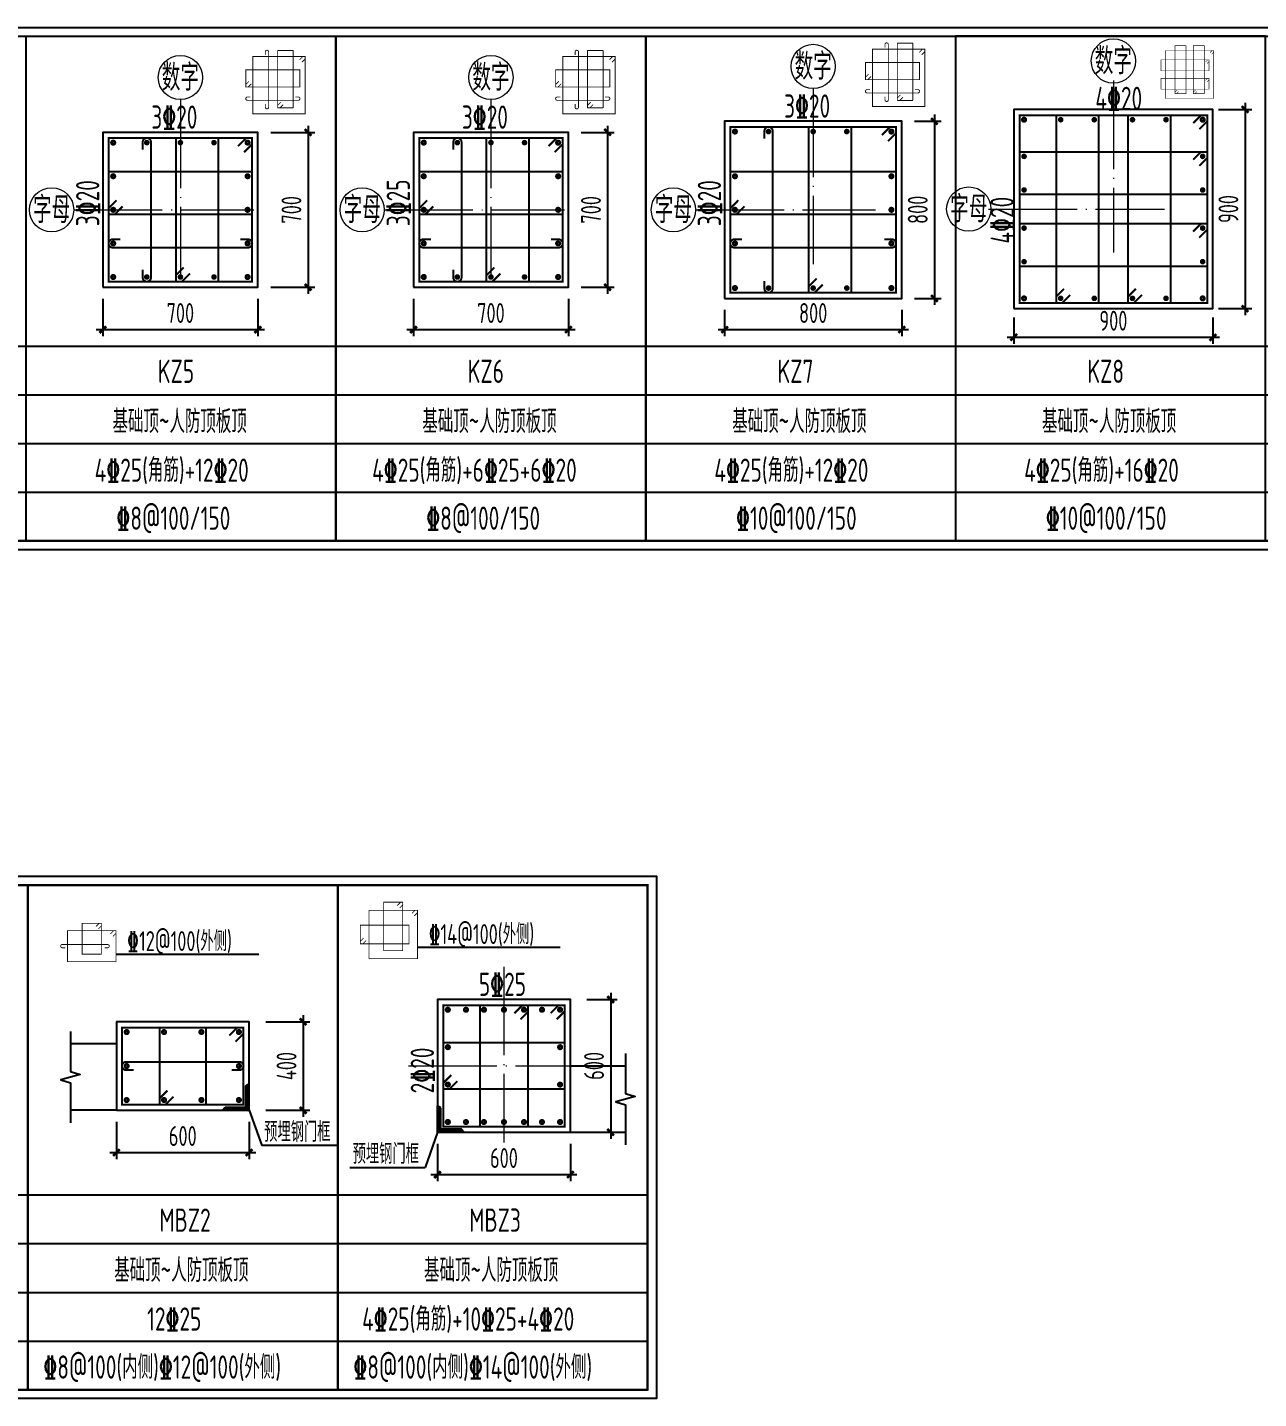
# Model space of a CAD drawing. Extents: x -502255 to 1362592, y -400300 to 332622.
# Drawn here: x 423475 to 451290, y -32394 to -1418 of the extents above; entities that cross this region are included whole.
import ezdxf
from ezdxf.enums import TextEntityAlignment as Align

# ---------------------------------------------------------------- set-up
doc = ezdxf.new("R2010")
doc.units = 0
doc.header["$LTSCALE"] = 1000
doc.header["$MEASUREMENT"] = 0
doc.linetypes.add('DOTE', pattern=[2.42, 2, -0.2, 0.02, -0.2])
doc.layers.add('AXIS_DE_NUM', color=7, linetype='Continuous', lineweight=13)
for name, color, linetype in [('COLU_DE', 7, 'Continuous'), ('COLU_DE_REIN', 1, 'Continuous'), ('DIM', 3, 'Continuous'), ('DOTE', 26, 'DOTE'), ('TAB', 7, 'Continuous'), ('TAB_TEXE', 7, 'Continuous'), ('THIN', 7, 'Continuous'), ('WALL', 2, 'Continuous')]:
    doc.layers.add(name, color=color, linetype=linetype)
doc.styles.add('TSSD_Axis', font='complex.shx', dxfattribs={"width": 0.7, "bigfont": 'hztxt.shx'})
doc.styles.add('TSSD_Dimension', font='tssdeng.shx', dxfattribs={"width": 0.7, "bigfont": 'Tssdchn.shx'})
doc.styles.add('TSSD_Label', font='tssdeng2.shx', dxfattribs={"width": 0.7, "bigfont": 'tssdchn.shx'})
doc.dimstyles.new('TSSD_30_150', dxfattribs={"dimtxt": 450, "dimasz": 150, "dimexe": 150, "dimexo": 375, "dimgap": 150, "dimtad": 1, "dimdec": 0, "dimlfac": 0.2, "dimzin": 0, "dimdsep": 46, "dimtxsty": 'TSSD_Dimension', "dimblk": 'ARCHTICK', "dimblk1": 'ARCHTICK', "dimblk2": 'ARCHTICK', "dimcen": 0, "dimdle": 150, "dimclrt": 7, "dimadec": 0, "dimazin": 0, "dimtfac": 1, "dimtdec": 0, "dimtix": 1, "dimtmove": 2, "dimatfit": 3, "dimfxl": 1, "dimtolj": 1, "dimtzin": 0, "dimarcsym": 0})

# ---------------------------------------------------------------- blocks, each defined once
blk = doc.blocks.new('_ArchTick')
at = {"color": 0, "linetype": 'ByBlock', "const_width": 0.4}
blk.add_lwpolyline([(-0.5, -0.5), (0.5, 0.5)], dxfattribs=at)
blk = doc.blocks.new('*D1607')
at = {"layer": 'Defpoints', "color": 0, "transparency": 16777216}
for p in [(428596, -3788), (428596, -7288), (429815, -7288)]:
    blk.add_point(p, dxfattribs=at)
at = {"layer": 'DIM', "color": 0, "lineweight": -2, "transparency": 16777216}
for p, q in [((429815, -3638), (429815, -7438)), ((428971, -3788), (429965, -3788)), ((428971, -7288), (429965, -7288))]:
    blk.add_line(p, q, dxfattribs=at)
at = {"layer": 'DIM', "color": 0, "lineweight": -2, "transparency": 16777216, "xscale": 150, "yscale": 150, "zscale": 150}
for p, rotation in [((429815, -3788), 90), ((429815, -7288), 270)]:
    blk.add_blockref('_ArchTick', p, dxfattribs=dict(at, rotation=rotation))
at = {"layer": 'DIM', "color": 7, "transparency": 16777216, "insert": (429440, -5538), "char_height": 450, "attachment_point": 5, "rotation": 90, "style": 'TSSD_Dimension'}
blk.add_mtext('\\A1;700', dxfattribs=at)
blk = doc.blocks.new('*D1608')
at = {"layer": 'Defpoints', "color": 0, "transparency": 16777216}
for p in [(425180, -7171), (428680, -7171), (428680, -8245)]:
    blk.add_point(p, dxfattribs=at)
at = {"layer": 'DIM', "color": 0, "lineweight": -2, "transparency": 16777216}
for p, q in [((425180, -7546), (425180, -8395)), ((428680, -7546), (428680, -8395)), ((425030, -8245), (428830, -8245))]:
    blk.add_line(p, q, dxfattribs=at)
at = {"layer": 'DIM', "color": 0, "lineweight": -2, "transparency": 16777216, "xscale": 150, "yscale": 150, "zscale": 150, "rotation": 180}
blk.add_blockref('_ArchTick', (425180, -8245), dxfattribs=at)
at = {"layer": 'DIM', "color": 0, "lineweight": -2, "transparency": 16777216, "xscale": 150, "yscale": 150, "zscale": 150}
blk.add_blockref('_ArchTick', (428680, -8245), dxfattribs=at)
at = {"layer": 'DIM', "color": 7, "transparency": 16777216, "insert": (426930, -7870), "char_height": 450, "attachment_point": 5, "style": 'TSSD_Dimension'}
blk.add_mtext('\\A1;700', dxfattribs=at)
blk = doc.blocks.new('*D1609')
at = {"layer": 'Defpoints', "color": 0, "transparency": 16777216}
for p in [(435612, -3788), (435612, -7288), (436582, -7288)]:
    blk.add_point(p, dxfattribs=at)
at = {"layer": 'DIM', "color": 0, "lineweight": -2, "transparency": 16777216}
for p, q in [((436582, -3638), (436582, -7438)), ((435987, -3788), (436732, -3788)), ((435987, -7288), (436732, -7288))]:
    blk.add_line(p, q, dxfattribs=at)
at = {"layer": 'DIM', "color": 0, "lineweight": -2, "transparency": 16777216, "xscale": 150, "yscale": 150, "zscale": 150}
for p, rotation in [((436582, -3788), 90), ((436582, -7288), 270)]:
    blk.add_blockref('_ArchTick', p, dxfattribs=dict(at, rotation=rotation))
at = {"layer": 'DIM', "color": 7, "transparency": 16777216, "insert": (436207, -5538), "char_height": 450, "attachment_point": 5, "rotation": 90, "style": 'TSSD_Dimension'}
blk.add_mtext('\\A1;700', dxfattribs=at)
blk = doc.blocks.new('*D1610')
at = {"layer": 'Defpoints', "color": 0, "transparency": 16777216}
for p in [(432197, -7171), (435697, -7171), (435697, -8245)]:
    blk.add_point(p, dxfattribs=at)
at = {"layer": 'DIM', "color": 0, "lineweight": -2, "transparency": 16777216}
for p, q in [((432197, -7546), (432197, -8395)), ((435697, -7546), (435697, -8395)), ((432047, -8245), (435847, -8245))]:
    blk.add_line(p, q, dxfattribs=at)
at = {"layer": 'DIM', "color": 0, "lineweight": -2, "transparency": 16777216, "xscale": 150, "yscale": 150, "zscale": 150, "rotation": 180}
blk.add_blockref('_ArchTick', (432197, -8245), dxfattribs=at)
at = {"layer": 'DIM', "color": 0, "lineweight": -2, "transparency": 16777216, "xscale": 150, "yscale": 150, "zscale": 150}
blk.add_blockref('_ArchTick', (435697, -8245), dxfattribs=at)
at = {"layer": 'DIM', "color": 7, "transparency": 16777216, "insert": (433947, -7870), "char_height": 450, "attachment_point": 5, "style": 'TSSD_Dimension'}
blk.add_mtext('\\A1;700', dxfattribs=at)
blk = doc.blocks.new('*D1611')
at = {"layer": 'Defpoints', "color": 0, "transparency": 16777216}
for p in [(443142, -3538), (443142, -7538), (443965, -7538)]:
    blk.add_point(p, dxfattribs=at)
at = {"layer": 'DIM', "color": 0, "lineweight": -2, "transparency": 16777216}
for p, q in [((443965, -3388), (443965, -7688)), ((443517, -3538), (444115, -3538)), ((443517, -7538), (444115, -7538))]:
    blk.add_line(p, q, dxfattribs=at)
at = {"layer": 'DIM', "color": 0, "lineweight": -2, "transparency": 16777216, "xscale": 150, "yscale": 150, "zscale": 150}
for p, rotation in [((443965, -3538), 90), ((443965, -7538), 270)]:
    blk.add_blockref('_ArchTick', p, dxfattribs=dict(at, rotation=rotation))
at = {"layer": 'DIM', "color": 7, "transparency": 16777216, "insert": (443590, -5538), "char_height": 450, "attachment_point": 5, "rotation": 90, "style": 'TSSD_Dimension'}
blk.add_mtext('\\A1;800', dxfattribs=at)
blk = doc.blocks.new('*D1612')
at = {"layer": 'Defpoints', "color": 0, "transparency": 16777216}
for p in [(439227, -7421), (443227, -7421), (443227, -8245)]:
    blk.add_point(p, dxfattribs=at)
at = {"layer": 'DIM', "color": 0, "lineweight": -2, "transparency": 16777216}
for p, q in [((439227, -7796), (439227, -8395)), ((443227, -7796), (443227, -8395)), ((439077, -8245), (443377, -8245))]:
    blk.add_line(p, q, dxfattribs=at)
at = {"layer": 'DIM', "color": 0, "lineweight": -2, "transparency": 16777216, "xscale": 150, "yscale": 150, "zscale": 150, "rotation": 180}
blk.add_blockref('_ArchTick', (439227, -8245), dxfattribs=at)
at = {"layer": 'DIM', "color": 0, "lineweight": -2, "transparency": 16777216, "xscale": 150, "yscale": 150, "zscale": 150}
blk.add_blockref('_ArchTick', (443227, -8245), dxfattribs=at)
at = {"layer": 'DIM', "color": 7, "transparency": 16777216, "insert": (441227, -7870), "char_height": 450, "attachment_point": 5, "style": 'TSSD_Dimension'}
blk.add_mtext('\\A1;800', dxfattribs=at)
blk = doc.blocks.new('*D1613')
at = {"layer": 'Defpoints', "color": 0, "transparency": 16777216}
for p in [(450008, -3271), (450008, -7771), (450984, -7771)]:
    blk.add_point(p, dxfattribs=at)
at = {"layer": 'DIM', "color": 0, "lineweight": -2, "transparency": 16777216}
for p, q in [((450383, -3271), (451134, -3271)), ((450984, -3121), (450984, -7921)), ((450383, -7771), (451134, -7771))]:
    blk.add_line(p, q, dxfattribs=at)
at = {"layer": 'DIM', "color": 0, "lineweight": -2, "transparency": 16777216, "xscale": 150, "yscale": 150, "zscale": 150}
for p, rotation in [((450984, -3271), 90), ((450984, -7771), 270)]:
    blk.add_blockref('_ArchTick', p, dxfattribs=dict(at, rotation=rotation))
at = {"layer": 'DIM', "color": 7, "transparency": 16777216, "insert": (450609, -5521), "char_height": 450, "attachment_point": 5, "rotation": 90, "style": 'TSSD_Dimension'}
blk.add_mtext('\\A1;900', dxfattribs=at)
blk = doc.blocks.new('*D1614')
at = {"layer": 'Defpoints', "color": 0, "transparency": 16777216}
for p in [(445759, -7596), (450259, -7596), (450259, -8419)]:
    blk.add_point(p, dxfattribs=at)
at = {"layer": 'DIM', "color": 0, "lineweight": -2, "transparency": 16777216}
for p, q in [((445759, -7971), (445759, -8569)), ((450259, -7971), (450259, -8569)), ((445609, -8419), (450409, -8419))]:
    blk.add_line(p, q, dxfattribs=at)
at = {"layer": 'DIM', "color": 0, "lineweight": -2, "transparency": 16777216, "xscale": 150, "yscale": 150, "zscale": 150, "rotation": 180}
blk.add_blockref('_ArchTick', (445759, -8419), dxfattribs=at)
at = {"layer": 'DIM', "color": 0, "lineweight": -2, "transparency": 16777216, "xscale": 150, "yscale": 150, "zscale": 150}
blk.add_blockref('_ArchTick', (450259, -8419), dxfattribs=at)
at = {"layer": 'DIM', "color": 7, "transparency": 16777216, "insert": (448009, -8044), "char_height": 450, "attachment_point": 5, "style": 'TSSD_Dimension'}
blk.add_mtext('\\A1;900', dxfattribs=at)
blk = doc.blocks.new('ts_axno')
at = {"color": 0, "linetype": 'ByBlock', "lineweight": -2}
blk.add_circle((0, 0), 0.5, dxfattribs=at)
at = {"color": 0, "linetype": 'ByBlock', "lineweight": -2, "style": 'TSSD_Axis', "width": 0.7}
blk.add_attdef('A', text='', height=0.6, dxfattribs=at).set_placement((0, 0), align=Align.MIDDLE_CENTER)
blk = doc.blocks.new('*D1634')
at = {"layer": 'Defpoints', "color": 0, "transparency": 16777216}
for p in [(428484, -23882), (428484, -25882), (429704, -25882)]:
    blk.add_point(p, dxfattribs=at)
at = {"layer": 'DIM', "color": 0, "lineweight": -2, "transparency": 16777216}
for p, q in [((429704, -23732), (429704, -26032)), ((428859, -23882), (429854, -23882)), ((428859, -25882), (429854, -25882))]:
    blk.add_line(p, q, dxfattribs=at)
at = {"layer": 'DIM', "color": 0, "lineweight": -2, "transparency": 16777216, "xscale": 150, "yscale": 150, "zscale": 150}
for p, rotation in [((429704, -23882), 90), ((429704, -25882), 270)]:
    blk.add_blockref('_ArchTick', p, dxfattribs=dict(at, rotation=rotation))
at = {"layer": 'DIM', "color": 7, "transparency": 16777216, "insert": (429329, -24882), "char_height": 450, "attachment_point": 5, "rotation": 90, "style": 'TSSD_Dimension'}
blk.add_mtext('\\A1;400', dxfattribs=at)
blk = doc.blocks.new('*D1635')
at = {"layer": 'Defpoints', "color": 0, "transparency": 16777216}
for p in [(425484, -25765), (428484, -25765), (428484, -26838)]:
    blk.add_point(p, dxfattribs=at)
at = {"layer": 'DIM', "color": 0, "lineweight": -2, "transparency": 16777216}
for p, q in [((425484, -26140), (425484, -26988)), ((428484, -26140), (428484, -26988)), ((425334, -26838), (428634, -26838))]:
    blk.add_line(p, q, dxfattribs=at)
at = {"layer": 'DIM', "color": 0, "lineweight": -2, "transparency": 16777216, "xscale": 150, "yscale": 150, "zscale": 150, "rotation": 180}
blk.add_blockref('_ArchTick', (425484, -26838), dxfattribs=at)
at = {"layer": 'DIM', "color": 0, "lineweight": -2, "transparency": 16777216, "xscale": 150, "yscale": 150, "zscale": 150}
blk.add_blockref('_ArchTick', (428484, -26838), dxfattribs=at)
at = {"layer": 'DIM', "color": 7, "transparency": 16777216, "insert": (426984, -26463), "char_height": 450, "attachment_point": 5, "style": 'TSSD_Dimension'}
blk.add_mtext('\\A1;600', dxfattribs=at)
blk = doc.blocks.new('mbjg')
at = {"layer": 'WALL'}
h = blk.add_hatch(dxfattribs=at)
h.set_pattern_fill('ANSI31', color=256, scale=177.992209, style=0)
h.set_pattern_definition([(45, (182039.926, 545654.064), (-15.73243726, 15.73243726), [])])
h.paths.add_polyline_path([(240754, -178366), (240154, -178366), (240214, -178437), (240682, -178437), (240682, -178916), (240754, -178966)])
for p, q in [((240154, -178366), (240214, -178437)), ((240154, -178366), (240754, -178366)), ((240754, -178366), (240754, -178966)), ((240214, -178437), (240682, -178437)), ((240682, -178437), (240682, -178916)), ((240682, -178916), (240754, -178966))]:
    blk.add_line(p, q, dxfattribs=at)
blk = doc.blocks.new('*D1636')
at = {"layer": 'Defpoints', "color": 0, "transparency": 16777216}
for p in [(435741, -23378), (435741, -26378), (436652, -26378)]:
    blk.add_point(p, dxfattribs=at)
at = {"layer": 'DIM', "color": 0, "lineweight": -2, "transparency": 16777216}
for p, q in [((436652, -23228), (436652, -26528)), ((436116, -23378), (436802, -23378)), ((436116, -26378), (436802, -26378))]:
    blk.add_line(p, q, dxfattribs=at)
at = {"layer": 'DIM', "color": 0, "lineweight": -2, "transparency": 16777216, "xscale": 150, "yscale": 150, "zscale": 150}
for p, rotation in [((436652, -23378), 90), ((436652, -26378), 270)]:
    blk.add_blockref('_ArchTick', p, dxfattribs=dict(at, rotation=rotation))
at = {"layer": 'DIM', "color": 7, "transparency": 16777216, "insert": (436277, -24878), "char_height": 450, "attachment_point": 5, "rotation": 90, "style": 'TSSD_Dimension'}
blk.add_mtext('\\A1;600', dxfattribs=at)
blk = doc.blocks.new('*D1637')
at = {"layer": 'Defpoints', "color": 0, "transparency": 16777216}
for p in [(432741, -26262), (435741, -26262), (435741, -27335)]:
    blk.add_point(p, dxfattribs=at)
at = {"layer": 'DIM', "color": 0, "lineweight": -2, "transparency": 16777216}
for p, q in [((432741, -26637), (432741, -27485)), ((435741, -26637), (435741, -27485)), ((432591, -27335), (435891, -27335))]:
    blk.add_line(p, q, dxfattribs=at)
at = {"layer": 'DIM', "color": 0, "lineweight": -2, "transparency": 16777216, "xscale": 150, "yscale": 150, "zscale": 150, "rotation": 180}
blk.add_blockref('_ArchTick', (432741, -27335), dxfattribs=at)
at = {"layer": 'DIM', "color": 0, "lineweight": -2, "transparency": 16777216, "xscale": 150, "yscale": 150, "zscale": 150}
blk.add_blockref('_ArchTick', (435741, -27335), dxfattribs=at)
at = {"layer": 'DIM', "color": 7, "transparency": 16777216, "insert": (434241, -26960), "char_height": 450, "attachment_point": 5, "style": 'TSSD_Dimension'}
blk.add_mtext('\\A1;600', dxfattribs=at)

msp = doc.modelspace()

# ---------------------------------------------------------------- linework, layer by layer
for p, q in [((425484.4, -24381.7), (424447.5, -24381.7)), ((435741.2, -24878.4), (436987.7, -24878.4)), ((425484.4, -25881.7), (424447.5, -25881.7)), ((435741.2, -26378.4), (436987.7, -26378.4))]:
    msp.add_line(p, q)
at = {"layer": 'COLU_DE'}
for points in [[(445758.9, -7770.5), (450258.9, -7770.5), (450258.9, -3270.5), (445758.9, -3270.5)], [(439226.9, -7538.2), (443226.9, -7538.2), (443226.9, -3538.2), (439226.9, -3538.2)], [(425180.4, -7288.2), (428680.4, -7288.2), (428680.4, -3788.2), (425180.4, -3788.2)], [(432197, -7288.2), (435697, -7288.2), (435697, -3788.2), (432197, -3788.2)], [(432741.2, -26378.4), (435741.2, -26378.4), (435741.2, -23378.4), (432741.2, -23378.4)], [(425484.4, -25881.7), (428484.4, -25881.7), (428484.4, -23881.7), (425484.4, -23881.7)]]:
    msp.add_lwpolyline(points, close=True, dxfattribs=at)
at = {"layer": 'COLU_DE_REIN'}
for points, const_width in [([(442924.3, -2954.8), (442924.3, -1804.2, 1), (442849.4, -1804.2), (442849.4, -1873.3)], 20), ([(428924.3, -3120.8), (428924.3, -1970.2, 1), (428849.4, -1970.2), (428849.4, -2039.3)], 20), ([(435924.3, -3120.8), (435924.3, -1970.2, 1), (435849.4, -1970.2), (435849.4, -2039.3)], 20), ([(428606, -3064), (428444.6, -3064, -1), (428444.6, -2989.2), (428513.7, -2989.2)], 20), ([(428543.8, -3064), (429594.6, -3064, 1), (429594.6, -2989.2), (429525.5, -2989.2)], 20), ([(428924.3, -3058.6), (428924.3, -3219.9, -1), (428849.4, -3219.9), (428849.4, -3150.8)], 20), ([(435606, -3064), (435444.6, -3064, -1), (435444.6, -2989.2), (435513.7, -2989.2)], 20), ([(435543.8, -3064), (436594.6, -3064, 1), (436594.6, -2989.2), (436525.5, -2989.2)], 20), ([(435924.3, -3058.6), (435924.3, -3219.9, -1), (435849.4, -3219.9), (435849.4, -3150.8)], 20), ([(442606, -2898.1), (442444.6, -2898.1, -1), (442444.6, -2823.2), (442513.7, -2823.2)], 20), ([(442543.8, -2898.1), (443594.6, -2898.1, 1), (443594.6, -2823.2), (443525.5, -2823.2)], 20), ([(442924.3, -2892.6), (442924.3, -3054, -1), (442849.4, -3054), (442849.4, -2984.9)], 20), ([(440125.4, -7143.9), (440125.4, -7316.7, 1), (440312.6, -7316.7), (440312.6, -3759.8, 1), (440125.4, -3759.8), (440125.4, -3932.6)], 45), ([(426078.9, -6893.9), (426078.9, -7066.7, 1), (426266.1, -7066.7), (426266.1, -4009.8, 1), (426078.9, -4009.8), (426078.9, -4182.6)], 45), ([(433095.4, -6893.9), (433095.4, -7066.7, 1), (433282.6, -7066.7), (433282.6, -4009.8, 1), (433095.4, -4009.8), (433095.4, -4182.6)], 45), ([(428286, -6204.8), (428458.8, -6204.8, -1), (428458.8, -6392), (425401.9, -6392, -1), (425401.9, -6204.8), (425574.7, -6204.8)], 45), ([(435302.6, -6204.8), (435475.4, -6204.8, -1), (435475.4, -6392), (432418.5, -6392, -1), (432418.5, -6204.8), (432591.3, -6204.8)], 45), ([(442832.6, -6204.8), (443005.4, -6204.8, -1), (443005.4, -6392), (439448.5, -6392, -1), (439448.5, -6204.8), (439621.3, -6204.8)], 45), ([(425217, -22210.6), (425286.1, -22210.6, 1), (425286.1, -22135.7), (424263.2, -22135.7, 1), (424263.2, -22210.6), (424332.3, -22210.6)], 18), ([(428090.3, -24974.1), (428263.1, -24974.1, 1), (428263.1, -24786.9), (425705.8, -24786.9, 1), (425705.8, -24974.1), (425878.6, -24974.1)], 45)]:
    msp.add_lwpolyline(points, format="xyb", dxfattribs=dict(at, const_width=const_width))
for points, const_width in [([(443127.1, -3068.3), (443127.1, -1772.3)], 20), ([(443480.2, -1772.3), (443127.1, -1772.3)], 20), ([(443480.2, -3068.3), (443480.2, -1772.3)], 20), ([(449402.3, -1827.8), (449402.3, -2913.3), (449648.8, -2913.3), (449648.8, -1827.8), (449402.3, -1827.8)], 11.5), ([(450063.6, -1827.8), (449817.1, -1827.8), (449817.1, -2913.3), (450063.6, -2913.3), (450063.6, -1827.8)], 11.5), ([(429127.1, -3234.2), (429127.1, -1938.2)], 20), ([(429480.2, -1938.2), (429127.1, -1938.2)], 20), ([(429480.2, -3234.2), (429480.2, -1938.2)], 20), ([(429696.7, -2074.5), (429624.8, -2146.5)], 20), ([(429679.9, -2201.7), (429751.9, -2129.7)], 20), ([(436127.1, -3234.2), (436127.1, -1938.2)], 20), ([(436480.2, -1938.2), (436127.1, -1938.2)], 20), ([(436480.2, -3234.2), (436480.2, -1938.2)], 20), ([(436696.7, -2074.5), (436624.8, -2146.5)], 20), ([(436679.9, -2201.7), (436751.9, -2129.7)], 20), ([(443696.7, -1908.6), (443624.8, -1980.6)], 20), ([(443679.9, -2035.7), (443751.9, -1963.7)], 20), ([(450171.5, -2397.9), (449086.1, -2397.9), (449086.1, -2151.4), (450171.5, -2151.4), (450171.5, -2403.7)], 11.5), ([(450090.1, -2197.2), (450136.2, -2151.1)], 11.5), ([(450240.6, -1939.4), (450194.6, -1985.4)], 11.5), ([(450229.9, -2020.7), (450275.9, -1974.7)], 11.5), ([(442479.5, -2470.3), (442407.5, -2542.3)], 20), ([(450171.5, -2186.4), (450125.4, -2232.5)], 11.5), ([(428479.5, -2636.2), (428407.5, -2708.2)], 20), ([(428462.7, -2763.4), (428534.7, -2691.4)], 20), ([(435479.5, -2636.2), (435407.5, -2708.2)], 20), ([(435462.7, -2763.4), (435534.7, -2691.4)], 20), ([(442462.7, -2597.4), (442534.7, -2525.5)], 20), ([(450148.1, -2812.8), (450171.5, -2812.8), (450171.5, -2566.3), (449086.1, -2566.3), (449086.1, -2812.8), (450171.5, -2812.8)], 11.5), ([(450090.1, -2612.1), (450136.2, -2566)], 11.5), ([(450171.5, -2601.3), (450125.4, -2647.4)], 11.5), ([(429198.6, -3107.1), (429126.6, -3179.1)], 20), ([(436198.6, -3107.1), (436126.6, -3179.1)], 20), ([(443198.6, -2941.2), (443126.6, -3013.1)], 20), ([(443480.2, -3068.3), (443127.1, -3068.3)], 20), ([(443181.8, -3068.3), (443253.8, -2996.3)], 20), ([(449448, -2831.9), (449402, -2878)], 11.5), ([(449437.3, -2913.3), (449483.3, -2867.2)], 11.5), ([(449862.9, -2831.9), (449816.8, -2878)], 11.5), ([(449852.1, -2913.3), (449898.2, -2867.2)], 11.5), ([(429480.2, -3234.2), (429127.1, -3234.2)], 20), ([(429181.8, -3234.2), (429253.8, -3162.3)], 20), ([(436480.2, -3234.2), (436127.1, -3234.2)], 20), ([(436181.8, -3234.2), (436253.8, -3162.3)], 20), ([(446717.1, -7640.5), (446717.1, -3400.5)], 45), ([(446717.1, -3400.5), (447680, -3400.5)], 45), ([(447680, -7640.5), (447680, -3400.5)], 45), ([(448337.7, -7640.5), (448337.7, -3400.5)], 45), ([(449300.6, -7640.5), (449300.6, -3400.5)], 45), ([(449992.1, -3400.5), (449812.1, -3580.5)], 45), ([(441125, -7408.2), (441125, -3668.2)], 45), ([(442087.9, -7408.2), (442087.9, -3668.2)], 45), ([(442960.1, -3668.2), (442780.2, -3848.2)], 45), ([(449950, -3718.4), (450130, -3538.4)], 45), ([(426828.4, -7158.2), (426828.4, -3918.2)], 45), ([(427791.4, -7158.2), (427791.4, -3918.2)], 45), ([(428413.6, -3918.2), (428233.6, -4098.2)], 45), ([(433845, -7158.2), (433845, -3918.2)], 45), ([(434807.9, -7158.2), (434807.9, -3918.2)], 45), ([(435430.2, -3918.2), (435250.2, -4098.2)], 45), ([(442918.1, -3986.1), (443098, -3806.1)], 45), ([(428371.5, -4236.1), (428551.5, -4056.1)], 45), ([(435388.1, -4236.1), (435568.1, -4056.1)], 45), ([(450128.9, -4228.8), (445888.9, -4228.8)], 45), ([(445888.9, -4228.8), (445888.9, -5191.7)], 45), ([(449811, -4407.6), (449991, -4227.7)], 45), ([(450128.9, -4365.5), (449948.9, -4545.5)], 45), ([(428550.4, -4677.1), (428550.4, -4677.1), (425310.4, -4677.1), (425310.4, -4677.1)], 45), ([(426266.1, -5413.2), (426266.1, -4763.2)], 45), ([(435567, -4677.1), (435567, -4677.1), (432327, -4677.1), (432327, -4677.1)], 45), ([(433282.6, -5413.2), (433282.6, -4763.2)], 45), ([(443096.9, -4677.1), (443096.9, -4677.1), (439356.9, -4677.1), (439356.9, -4677.1)], 45), ([(440312.6, -5413.2), (440312.6, -4763.2)], 45), ([(450128.9, -5191.7), (445888.9, -5191.7)], 45), ([(425489.3, -5322.5), (425309.3, -5502.5)], 45), ([(425447.2, -5640.4), (425627.1, -5460.4)], 45), ([(432505.8, -5322.5), (432325.8, -5502.5)], 45), ([(432463.7, -5640.4), (432643.7, -5460.4)], 45), ([(439535.8, -5322.5), (439355.8, -5502.5)], 45), ([(439493.7, -5640.4), (439673.7, -5460.4)], 45), ([(428550.4, -5640.4), (428550.4, -5640.4), (425310.4, -5640.4), (425310.4, -5640.4)], 45), ([(435567, -5640.4), (435567, -5640.4), (432327, -5640.4), (432327, -5640.4)], 45), ([(443096.9, -5640.4), (443096.9, -5640.4), (439356.9, -5640.4), (439356.9, -5640.4)], 45), ([(450128.9, -5849.4), (445888.9, -5849.4)], 45), ([(449811, -6028.2), (449991, -5848.2)], 45), ([(450128.9, -5986.1), (449948.9, -6166.1)], 45), ([(450128.9, -6812.3), (445888.9, -6812.3)], 45), ([(427007.3, -6840.4), (426827.3, -7020.3)], 45), ([(426965.2, -7158.2), (427145.2, -6978.2)], 45), ([(434023.9, -6840.4), (433843.9, -7020.3)], 45), ([(433981.8, -7158.2), (434161.8, -6978.2)], 45), ([(441303.8, -7090.4), (441123.9, -7270.3)], 45), ([(441261.7, -7408.2), (441441.7, -7228.2)], 45), ([(446896, -7322.7), (446716, -7502.6)], 45), ([(448516.6, -7322.7), (448336.6, -7502.6)], 45), ([(446853.9, -7640.5), (447033.9, -7460.5)], 45), ([(448474.5, -7640.5), (448654.4, -7460.5)], 45), ([(431521.6, -22276.6), (431521.6, -21180.6), (431954.5, -21180.6), (431954.5, -22276.6), (431521.6, -22276.6), (431521.6, -22256.9)], 18), ([(431905.1, -21180.6), (431833.2, -21252.6)], 18), ([(431888.3, -21307.7), (431960.3, -21235.7)], 18), ([(432231.3, -21362.1), (432159.4, -21434.1)], 18), ([(424711.7, -22353.5), (424711.7, -21657.5), (425144.6, -21657.5), (425144.6, -22353.5), (424711.7, -22353.5)], 18), ([(425095.2, -21657.5), (425023.2, -21729.5)], 18), ([(432214.5, -21489.3), (432286.5, -21417.3)], 18), ([(425078.4, -21784.6), (425150.4, -21712.6)], 18), ([(425421.4, -21825.6), (425349.4, -21897.6)], 18), ([(425404.6, -21952.7), (425476.6, -21880.8)], 18), ([(431069.4, -21992.7), (430997.4, -22064.7)], 18), ([(431569.2, -21700.1), (430997.8, -21700.1), (430997.8, -22119.9), (432093.8, -22119.9), (432093.8, -21729.8), (432093.8, -21700.1), (431569.2, -21700.1)], 18), ([(431052.5, -22119.9), (431124.5, -22047.9)], 18), ([(433700, -26248.4), (433700, -23508.4)], 45), ([(434658.9, -23508.4), (434478.9, -23688.4)], 45), ([(434782.3, -26248.4), (434782.3, -23508.4)], 45), ([(435474.4, -23508.4), (435294.4, -23688.4)], 45), ([(434616.8, -23826.3), (434796.8, -23646.3)], 45), ([(435432.3, -23826.3), (435612.3, -23646.3)], 45), ([(426459.4, -25751.7), (426459.4, -24011.7)], 45), ([(427508.3, -25751.7), (427508.3, -24011.7)], 45), ([(428217.6, -24011.7), (428037.7, -24191.6)], 45), ([(428175.5, -24329.5), (428355.5, -24149.6)], 45), ([(435611.2, -24353.4), (435611.2, -24353.4), (432871.2, -24353.4), (432871.2, -24353.4)], 45), ([(433050, -25084.9), (432870, -25264.9)], 45), ([(435611.2, -25402.7), (435611.2, -25402.7), (432871.2, -25402.7), (432871.2, -25402.7)], 45), ([(433007.9, -25402.7), (433187.9, -25222.8)], 45), ([(426638.3, -25433.8), (426458.3, -25613.8)], 45), ([(426596.2, -25751.7), (426776.2, -25571.7)], 45)]:
    msp.add_lwpolyline(points, dxfattribs=dict(at, const_width=const_width))
for points, const_width in [([(428569, -3370.5), (429751.5, -3370.5), (429751.5, -2074.5), (428569, -2074.5)], 20), ([(435569, -3370.5), (436751.5, -3370.5), (436751.5, -2074.5), (435569, -2074.5)], 20), ([(442569, -3204.6), (443751.5, -3204.6), (443751.5, -1908.6), (442569, -1908.6)], 20), ([(449190.2, -3024.8), (450275.7, -3024.8), (450275.7, -1939.4), (449190.2, -1939.4)], 11.5), ([(428408, -2378.1), (429631.3, -2378.1), (429631.3, -2763.4), (428408, -2763.4)], 20), ([(435408, -2378.1), (436631.3, -2378.1), (436631.3, -2763.4), (435408, -2763.4)], 20), ([(442408, -2212.2), (443631.3, -2212.2), (443631.3, -2597.4), (442408, -2597.4)], 20), ([(445888.9, -7640.5), (450128.9, -7640.5), (450128.9, -3400.5), (445888.9, -3400.5)], 45), ([(439356.9, -7408.2), (443096.9, -7408.2), (443096.9, -3668.2), (439356.9, -3668.2)], 45), ([(425310.4, -7158.2), (428550.4, -7158.2), (428550.4, -3918.2), (425310.4, -3918.2)], 45), ([(432327, -7158.2), (435567, -7158.2), (435567, -3918.2), (432327, -3918.2)], 45), ([(431190.1, -22458.1), (432286.1, -22458.1), (432286.1, -21362.1), (431190.1, -21362.1)], 18), ([(424380.1, -22521.6), (425476.1, -22521.6), (425476.1, -21825.6), (424380.1, -21825.6)], 18), ([(432871.2, -26248.4), (435611.2, -26248.4), (435611.2, -23508.4), (432871.2, -23508.4)], 45), ([(425614.4, -25751.7), (428354.4, -25751.7), (428354.4, -24011.7), (425614.4, -24011.7)], 45)]:
    msp.add_lwpolyline(points, close=True, dxfattribs=dict(at, const_width=const_width))
for points, const_width in [([(439427.2, -3770.4, 1), (439490.5, -3770.4, 1)], 75), ([(440186.2, -3770.4, 1), (440249.6, -3770.4, 1)], 63.4), ([(441195.2, -3770.4, 1), (441258.6, -3770.4, 1)], 63.4), ([(441954.3, -3770.4, 1), (442017.6, -3770.4, 1)], 63.4), ([(443026.7, -3770.4, -1), (442963.3, -3770.4, -1)], 75), ([(445959.1, -3502.7, 1), (446022.5, -3502.7, 1)], 75), ([(446850.7, -3502.7, -1), (446787.4, -3502.7, -1)], 63.4), ([(447609.8, -3502.7, -1), (447546.4, -3502.7, -1)], 63.4), ([(448408, -3502.7, 1), (448471.3, -3502.7, 1)], 63.4), ([(449167, -3502.7, 1), (449230.4, -3502.7, 1)], 63.4), ([(450058.6, -3502.7, -1), (449995.2, -3502.7, -1)], 75), ([(425380.7, -4020.4, 1), (425444, -4020.4, 1)], 75), ([(426139.7, -4020.4, 1), (426203, -4020.4, 1)], 63.4), ([(426898.7, -4020.4, 1), (426962.1, -4020.4, 1)], 63.4), ([(427657.7, -4020.4, 1), (427721.1, -4020.4, 1)], 63.4), ([(428480.1, -4020.4, -1), (428416.8, -4020.4, -1)], 75), ([(432397.2, -4020.4, 1), (432460.6, -4020.4, 1)], 75), ([(433156.3, -4020.4, 1), (433219.6, -4020.4, 1)], 63.4), ([(433915.3, -4020.4, 1), (433978.6, -4020.4, 1)], 63.4), ([(434674.3, -4020.4, 1), (434737.7, -4020.4, 1)], 63.4), ([(435496.7, -4020.4, -1), (435433.3, -4020.4, -1)], 75), ([(445991, -4362.4, 1), (445991, -4299, 1)], 63.4), ([(450026.7, -4362.4, -1), (450026.7, -4299, -1)], 63.4), ([(425380.7, -4779.3, 1), (425444, -4779.3, 1)], 75), ([(428480.1, -4779.3, -1), (428416.8, -4779.3, -1)], 75), ([(432397.2, -4779.3, 1), (432460.6, -4779.3, 1)], 75), ([(435496.7, -4779.3, -1), (435433.3, -4779.3, -1)], 75), ([(439427.2, -4779.3, 1), (439490.5, -4779.3, 1)], 75), ([(443026.7, -4779.3, -1), (442963.3, -4779.3, -1)], 75), ([(445991, -5121.4, 1), (445991, -5058.1, 1)], 63.4), ([(450026.7, -5121.4, -1), (450026.7, -5058.1, -1)], 63.4), ([(425380.7, -5538.2, 1), (425444, -5538.2, 1)], 75), ([(428480.1, -5538.2, -1), (428416.8, -5538.2, -1)], 75), ([(432397.2, -5538.2, 1), (432460.6, -5538.2, 1)], 75), ([(435496.7, -5538.2, -1), (435433.3, -5538.2, -1)], 75), ([(439427.2, -5538.2, 1), (439490.5, -5538.2, 1)], 75), ([(443026.7, -5538.2, -1), (442963.3, -5538.2, -1)], 75), ([(445991, -5919.6, -1), (445991, -5983, -1)], 63.4), ([(450026.7, -5919.6, 1), (450026.7, -5983, 1)], 63.4), ([(425380.7, -6297.1, 1), (425444, -6297.1, 1)], 75), ([(428480.1, -6297.1, -1), (428416.8, -6297.1, -1)], 75), ([(432397.2, -6297.1, 1), (432460.6, -6297.1, 1)], 75), ([(435496.7, -6297.1, -1), (435433.3, -6297.1, -1)], 75), ([(439427.2, -6297.1, 1), (439490.5, -6297.1, 1)], 75), ([(443026.7, -6297.1, -1), (442963.3, -6297.1, -1)], 75), ([(445991, -6678.6, -1), (445991, -6742, -1)], 63.4), ([(450026.7, -6678.6, 1), (450026.7, -6742, 1)], 63.4), ([(425380.7, -7056.1, -1), (425444, -7056.1, -1)], 75), ([(426139.7, -7056.1, -1), (426203, -7056.1, -1)], 63.4), ([(426898.7, -7056.1, -1), (426962.1, -7056.1, -1)], 63.4), ([(427657.7, -7056.1, -1), (427721.1, -7056.1, -1)], 63.4), ([(428480.1, -7056.1, 1), (428416.8, -7056.1, 1)], 75), ([(432397.2, -7056.1, -1), (432460.6, -7056.1, -1)], 75), ([(433156.3, -7056.1, -1), (433219.6, -7056.1, -1)], 63.4), ([(433915.3, -7056.1, -1), (433978.6, -7056.1, -1)], 63.4), ([(434674.3, -7056.1, -1), (434737.7, -7056.1, -1)], 63.4), ([(435496.7, -7056.1, 1), (435433.3, -7056.1, 1)], 75), ([(439427.2, -7306.1, -1), (439490.5, -7306.1, -1)], 75), ([(440186.2, -7306.1, -1), (440249.6, -7306.1, -1)], 63.4), ([(441195.2, -7306.1, -1), (441258.6, -7306.1, -1)], 63.4), ([(441954.3, -7306.1, -1), (442017.6, -7306.1, -1)], 63.4), ([(443026.7, -7306.1, 1), (442963.3, -7306.1, 1)], 75), ([(445959.1, -7538.4, -1), (446022.5, -7538.4, -1)], 75), ([(446850.7, -7538.4, 1), (446787.4, -7538.4, 1)], 63.4), ([(447609.8, -7538.4, 1), (447546.4, -7538.4, 1)], 63.4), ([(448408, -7538.4, -1), (448471.3, -7538.4, -1)], 63.4), ([(449167, -7538.4, -1), (449230.4, -7538.4, -1)], 63.4), ([(450058.6, -7538.4, 1), (449995.2, -7538.4, 1)], 75), ([(432941.4, -23610.6, 1), (433004.8, -23610.6, 1)], 75), ([(433350.8, -23610.6, 1), (433414.2, -23610.6, 1)], 75), ([(433820.3, -23610.6, -1), (433756.9, -23610.6, -1)], 75), ([(434209.5, -23610.6, 1), (434272.8, -23610.6, 1)], 75), ([(434662, -23610.6, 1), (434725.4, -23610.6, 1)], 75), ([(435131.5, -23610.6, -1), (435068.1, -23610.6, -1)], 75), ([(435540.9, -23610.6, -1), (435477.5, -23610.6, -1)], 75), ([(425684.7, -24113.8, 1), (425748, -24113.8, 1)], 75), ([(426529.7, -24113.8, 1), (426593, -24113.8, 1)], 75), ([(427374.7, -24113.8, 1), (427438, -24113.8, 1)], 75), ([(428284.1, -24113.8, -1), (428220.8, -24113.8, -1)], 75), ([(432941.4, -24455.6, 1), (433004.8, -24455.6, 1)], 75), ([(435540.9, -24455.6, -1), (435477.5, -24455.6, -1)], 75), ([(425684.7, -24881.7, 1), (425748, -24881.7, 1)], 75), ([(428284.1, -24881.7, -1), (428220.8, -24881.7, -1)], 75), ([(432941.4, -25300.6, 1), (433004.8, -25300.6, 1)], 75), ([(435540.9, -25300.6, -1), (435477.5, -25300.6, -1)], 75), ([(425684.7, -25649.5, -1), (425748, -25649.5, -1)], 75), ([(426529.7, -25649.5, -1), (426593, -25649.5, -1)], 75), ([(427374.7, -25649.5, -1), (427438, -25649.5, -1)], 75), ([(428284.1, -25649.5, 1), (428220.8, -25649.5, 1)], 75), ([(432941.4, -26146.3, -1), (433004.8, -26146.3, -1)], 75), ([(433350.8, -26146.3, -1), (433414.2, -26146.3, -1)], 75), ([(433820.3, -26146.3, 1), (433756.9, -26146.3, 1)], 75), ([(434209.5, -26146.3, -1), (434272.8, -26146.3, -1)], 75), ([(434662, -26146.3, -1), (434725.4, -26146.3, -1)], 75), ([(435131.5, -26146.3, 1), (435068.1, -26146.3, 1)], 75), ([(435540.9, -26146.3, 1), (435477.5, -26146.3, 1)], 75)]:
    msp.add_lwpolyline(points, format="xyb", close=True, dxfattribs=dict(at, const_width=const_width))
at = {"layer": 'DOTE', "linetype": 'DOTE', "lineweight": 9}
for p, q in [((448008.9, -2618.2), (448008.9, -6499.9)), ((426930.4, -3049), (426930.4, -7017.6)), ((433947, -3049), (433947, -7017.6)), ((441226.9, -2799), (441226.9, -6767.6)), ((424521.5, -5538.2), (428588.6, -5538.2)), ((431538.1, -5538.2), (435605.2, -5538.2)), ((438568, -5538.2), (442635.1, -5538.2)), ((445188.6, -5520.5), (449167.1, -5520.5)), ((434241.2, -22639.3), (434241.2, -26607.8)), ((432082.3, -24878.4), (436149.4, -24878.4))]:
    msp.add_line(p, q, dxfattribs=at)
at = {"layer": 'TAB'}
for p, q in [((393445.9, -8617.6), (507445.9, -8617.6)), ((393445.9, -9717.6), (507445.9, -9717.6)), ((393445.9, -10817.6), (507445.9, -10817.6)), ((393445.9, -11917.6), (507445.9, -11917.6)), ((393445.9, -13017.6), (507445.9, -13017.6)), ((393484.4, -27794.4), (437484.4, -27794.4)), ((393484.4, -28894.4), (437484.4, -28894.4)), ((393484.4, -29994.4), (437484.4, -29994.4)), ((393484.4, -31094.4), (437484.4, -31094.4)), ((393484.4, -32194.4), (437484.4, -32194.4))]:
    msp.add_line(p, q, dxfattribs=at)
for points in [[(393245.9, -1417.6), (507645.9, -1417.6), (507645.9, -13217.6), (393245.9, -13217.6)], [(423445.9, -1617.6), (430445.9, -1617.6), (430445.9, -13017.6), (423445.9, -13017.6)], [(430445.9, -1617.6), (437445.9, -1617.6), (437445.9, -13017.6), (430445.9, -13017.6)], [(437445.9, -1617.6), (444445.9, -1617.6), (444445.9, -13017.6), (437445.9, -13017.6)], [(451445.9, -1617.6), (444445.9, -1617.6), (444445.9, -13017.6), (451445.9, -13017.6)], [(423445.9, -13017.6), (507445.9, -13017.6), (507445.9, -13017.6), (423445.9, -13017.6)], [(393284.4, -20594.4), (437684.4, -20594.4), (437684.4, -32394.4), (393284.4, -32394.4)], [(416484.4, -20794.4), (423484.4, -20794.4), (423484.4, -32194.4), (416484.4, -32194.4)], [(423484.4, -20794.4), (430484.4, -20794.4), (430484.4, -32194.4), (423484.4, -32194.4)], [(430484.4, -20794.4), (437484.4, -20794.4), (437484.4, -32194.4), (430484.4, -32194.4)]]:
    msp.add_lwpolyline(points, close=True, dxfattribs=at)
at = {"layer": 'TAB', "const_width": 50}
for points in [[(393445.9, -1617.6), (507445.9, -1617.6), (507445.9, -13017.6), (393445.9, -13017.6)], [(393445.9, -13017.6), (507445.9, -13017.6), (507445.9, -1617.6), (393445.9, -1617.6)], [(393445.9, -13017.6), (507445.9, -13017.6), (507445.9, -13017.6), (393445.9, -13017.6)], [(393484.4, -20794.4), (437484.4, -20794.4), (437484.4, -32194.4), (393484.4, -32194.4)], [(393484.4, -32194.4), (437484.4, -32194.4), (437484.4, -20794.4), (393484.4, -20794.4)], [(393484.4, -32194.4), (437484.4, -32194.4), (437484.4, -32194.4), (393484.4, -32194.4)]]:
    msp.add_lwpolyline(points, close=True, dxfattribs=at)
at = {"layer": 'TAB_TEXE'}
for p, q in [((432286.1, -22199.4), (435510.5, -22199.4)), ((425476.1, -22356.9), (428700.6, -22356.9)), ((428484.4, -25881.7), (428767.4, -26675.4)), ((432741.2, -26378.4), (432458.1, -27172.2)), ((430464.6, -26675.4), (428767.4, -26675.4)), ((430760.9, -27172.2), (432458.1, -27172.2))]:
    msp.add_line(p, q, dxfattribs=at)
at = {"layer": 'THIN'}
for points in [[(424447.5, -24101.7), (424447.5, -25001.7), (424667.5, -25071.7), (424227.5, -25191.7), (424447.5, -25261.7), (424447.5, -26161.7)], [(436987.7, -24598.4), (436987.7, -25498.4), (437207.7, -25568.4), (436767.7, -25688.4), (436987.7, -25758.4), (436987.7, -26658.4)]]:
    msp.add_lwpolyline(points, dxfattribs=at)

# ---------------------------------------------------------------- block references
at = {"xscale": -1, "rotation": 180}
msp.add_blockref('mbjg', (187730.8, -204247.3), dxfattribs=at)
at = {"rotation": 180}
msp.add_blockref('mbjg', (673494.8, -204744.1), dxfattribs=at)
at = {"layer": 'AXIS_DE_NUM'}
ref = msp.add_blockref('ts_axno', (441226.9, -2299), dxfattribs=dict(at, xscale=1000, yscale=1000, zscale=1000))
ref.add_attrib('1', '数字', dxfattribs={"height": 600, "style": 'TSSD_Axis', "width": 0.7}).set_placement((441226.9, -2299), align=Align.MIDDLE_CENTER)
ref = msp.add_blockref('ts_axno', (448008.9, -2176), dxfattribs=dict(at, xscale=1000, yscale=1000, zscale=1000))
ref.add_attrib('1', '数字', dxfattribs={"height": 600, "style": 'TSSD_Axis', "width": 0.7}).set_placement((448008.9, -2176), align=Align.MIDDLE_CENTER)
ref = msp.add_blockref('ts_axno', (426930.4, -2549), dxfattribs=dict(at, xscale=1000, yscale=1000, zscale=1000))
ref.add_attrib('1', '数字', dxfattribs={"height": 600, "style": 'TSSD_Axis', "width": 0.7}).set_placement((426930.4, -2549), align=Align.MIDDLE_CENTER)
ref = msp.add_blockref('ts_axno', (433947, -2549), dxfattribs=dict(at, xscale=1000, yscale=1000, zscale=1000))
ref.add_attrib('1', '数字', dxfattribs={"height": 600, "style": 'TSSD_Axis', "width": 0.7}).set_placement((433947, -2549), align=Align.MIDDLE_CENTER)
ref = msp.add_blockref('ts_axno', (424021.5, -5538.2), dxfattribs=dict(at, xscale=1000, yscale=1000, zscale=1000))
ref.add_attrib('A', '字母', dxfattribs={"height": 600, "style": 'TSSD_Axis', "width": 0.7}).set_placement((424021.5, -5538.2), align=Align.MIDDLE_CENTER)
ref = msp.add_blockref('ts_axno', (431038.1, -5538.2), dxfattribs=dict(at, xscale=1000, yscale=1000, zscale=1000))
ref.add_attrib('A', '字母', dxfattribs={"height": 600, "style": 'TSSD_Axis', "width": 0.7}).set_placement((431038.1, -5538.2), align=Align.MIDDLE_CENTER)
ref = msp.add_blockref('ts_axno', (438068, -5538.2), dxfattribs=dict(at, xscale=1000, yscale=1000, zscale=1000))
ref.add_attrib('A', '字母', dxfattribs={"height": 600, "style": 'TSSD_Axis', "width": 0.7}).set_placement((438068, -5538.2), align=Align.MIDDLE_CENTER)
ref = msp.add_blockref('ts_axno', (444742.6, -5520.5), dxfattribs=dict(at, xscale=1000, yscale=1000, zscale=1000))
ref.add_attrib('A', '字母', dxfattribs={"height": 600, "style": 'TSSD_Axis', "width": 0.7}).set_placement((444742.6, -5520.5), align=Align.MIDDLE_CENTER)

# ---------------------------------------------------------------- texts
at = {"layer": 'TAB_TEXE', "style": 'TSSD_Label', "width": 0.7}
for s, height, p in [('4\x8420', 525, (447601.9, -3282.9)), ('3\x8420', 525, (440570, -3456.3)), ('3\x8420', 525, (426273.5, -3706.3)), ('3\x8420', 525, (433290, -3706.3)), ('KZ5', 525, (426419.9, -9448.7)), ('KZ6', 525, (433419.9, -9448.7)), ('KZ7', 525, (440419.9, -9448.7)), ('KZ8', 525, (447419.9, -9448.7)), ('基础顶~人防顶板顶', 525, (425397.3, -10582.7)), ('基础顶~人防顶板顶', 525, (432397.3, -10582.7)), ('基础顶~人防顶板顶', 525, (439397.3, -10582.7)), ('基础顶~人防顶板顶', 525, (446397.3, -10582.7)), ('4\x8425(角筋)+12\x8420', 525, (424993.6, -11682.7)), ('4\x8425(角筋)+6\x8425+6\x8420', 525, (431262.8, -11682.7)), ('4\x8425(角筋)+12\x8420', 525, (438993.6, -11682.7)), ('4\x8425(角筋)+16\x8420', 525, (445993.6, -11682.7)), ('\x848@100/150', 525, (425484.2, -12767.5)), ('\x848@100/150', 525, (432484.2, -12767.5)), ('\x8410@100/150', 525, (439484.2, -12767.5)), ('\x8410@100/150', 525, (446484.2, -12767.5)), ('\x8414@100(外侧)', 450, (432537.5, -22126.1)), ('\x8412@100(外侧)', 450, (425727.6, -22283.6)), ('5\x8425', 525, (433674.3, -23296.5)), ('预埋钢门框', 450, (428824.9, -26595.5)), ('预埋钢门框', 450, (430823.2, -27092.3)), ('MBZ2', 525, (426458.5, -28625.4)), ('MBZ3', 525, (433458.5, -28625.4)), ('基础顶~人防顶板顶', 525, (425435.8, -29759.5)), ('基础顶~人防顶板顶', 525, (432435.8, -29759.5)), ('12\x8425', 525, (426179.5, -30859.5)), ('4\x8425(角筋)+10\x8425+4\x8420', 525, (431036.6, -30859.5)), ('\x848@100(内侧)\x8412@100(外侧)', 525, (423833.4, -31944.3)), ('\x848@100(内侧)\x8414@100(外侧)', 525, (430836.8, -31944.3))]:
    msp.add_text(s, height=height, dxfattribs=at).set_placement(p)
for s, p in [('3\x8420', (425098.5, -5908.6)), ('3\x8425', (432115, -5908.6)), ('3\x8420', (439145, -5908.6)), ('4\x8420', (445759.1, -6300.9)), ('2\x8420', (432659.2, -25498.9))]:
    msp.add_text(s, height=525, rotation=90, dxfattribs=at).set_placement(p)

# ---------------------------------------------------------------- dimensions: what is measured, and where the dimension line sits
at = {"layer": 'DIM'}
for base, p1, p2, picture, middle in [((443965.5, -7538.2), (443142.3, -3538.2), (443142.3, -7538.2), '*D1611', (443590.5, -5538.2)), ((450983.9, -7770.5), (450008.3, -3270.5), (450008.3, -7770.5), '*D1613', (450608.9, -5520.5)), ((429815.4, -7288.2), (428595.8, -3788.2), (428595.8, -7288.2), '*D1607', (429440.4, -5538.2)), ((436581.7, -7288.2), (435612.3, -3788.2), (435612.3, -7288.2), '*D1609', (436206.7, -5538.2)), ((436652.4, -26378.4), (435741.2, -23378.4), (435741.2, -26378.4), '*D1636', (436277.4, -24878.4)), ((429704.1, -25881.7), (428484.4, -23881.7), (428484.4, -25881.7), '*D1634', (429329.1, -24881.7))]:
    dim = msp.add_linear_dim(base=base, p1=p1, p2=p2, angle=90, dimstyle='TSSD_30_150', dxfattribs=at)
    dim.commit()
    dim.dimension.update_dxf_attribs({"geometry": picture, "text_midpoint": middle})
for base, p1, p2, picture, middle in [((428680.4, -8244.6), (425180.4, -7171.3), (428680.4, -7171.3), '*D1608', (426930.4, -7869.6)), ((435697, -8244.6), (432197, -7171.3), (435697, -7171.3), '*D1610', (433947, -7869.6)), ((443226.9, -8244.6), (439226.9, -7421.3), (443226.9, -7421.3), '*D1612', (441226.9, -7869.6)), ((450258.9, -8418.8), (445758.9, -7595.5), (450258.9, -7595.5), '*D1614', (448008.9, -8043.8)), ((428484.4, -26838), (425484.4, -25764.8), (428484.4, -25764.8), '*D1635', (426984.4, -26463)), ((435741.2, -27334.8), (432741.2, -26261.6), (435741.2, -26261.6), '*D1637', (434241.2, -26959.8))]:
    dim = msp.add_linear_dim(base=base, p1=p1, p2=p2, dimstyle='TSSD_30_150', dxfattribs=at)
    dim.commit()
    dim.dimension.update_dxf_attribs({"geometry": picture, "text_midpoint": middle})

doc.saveas('drawing.dxf')
